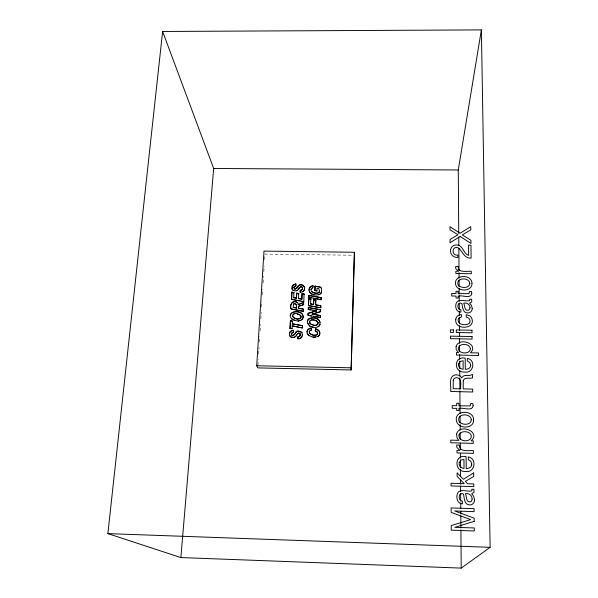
<?xml version="1.0" encoding="UTF-8"?>
<svg xmlns="http://www.w3.org/2000/svg" width="598" height="598" viewBox="0 0 598 598"><rect width="100%" height="100%" fill="white"/><g stroke="black" fill="none" stroke-linecap="round" stroke-linejoin="round"><path stroke-width="0.45" stroke-dasharray="2.99 2.24" d="M257.947 365.116L258.299 359.562M258.65 354.016L259.054 347.535M259.405 341.989L259.756 336.435M260.108 330.881L260.519 324.408M260.863 318.854L261.274 312.38M261.625 306.826L261.976 301.272M262.38 294.799L262.731 289.245M263.142 282.772L263.554 276.291M263.845 271.664L264.189 266.117M264.6 259.637L264.951 254.09L352.768 255.226"/><path stroke-width="0.9" d="M296.556 307.021L296.13 304.262L294.552 303.492L293.513 303.911L293.214 307.469L296.503 308.067L296.481 306.759L296.503 308.067M351.138 369.96L354.405 252.259L263.995 251.108L256.721 365.744L257.775 367.89L351.138 369.96L354.405 252.259M320.364 317.613L320.386 315.497L312.104 313.995L320.438 315.751L320.364 317.613L313.322 316.327M320.633 309.667L320.603 311.782L320.633 309.667L308.336 307.432L308.314 309.547L308.336 307.432M320.82 306.625L320.767 307.94L320.797 305.698L315.565 304.756L315.774 300.099L313.726 299.733L313.576 304.644L310.571 303.844L313.516 304.382M313.24 298.372L321.111 299.785L321.141 297.55L308.897 295.352L308.867 297.58L308.897 295.352M321.111 299.785L321.141 297.55M313.576 304.644L313.726 299.733M312.343 294.418C307.791 293.222 307.94 285.732 313.008 285.665C314.825 288.012 309.659 288.356 311.11 290.464C312.089 293.409 316.237 293.924 318.764 292.856L319.564 291.263L318.831 288.557L317.015 288.229L316.962 290.934L314.922 290.568L315.056 286.046L320.289 286.98C323.847 288.535 318.592 298.948 321.672 291.353M314.922 290.568L315.056 286.046M320.797 305.698L315.624 305.017L315.774 300.099M307.977 315.109L308.067 313.255L316.477 310.781L308.127 313.509L308.045 315.37L320.311 317.359M319.011 307.626L308.493 305.72L308.74 298.731L310.848 299.366L308.74 298.731M308.493 305.72L308.8 299M310.631 304.105L310.788 299.105M301.766 299.045L298.454 298.439L301.833 299.314L302.035 293.558L304.143 294.186L302.035 293.558M301.833 299.314L302.102 293.827M300.801 327.644L302.513 327.958L302.543 325.708L292.28 323.81L302.543 325.708M294.567 309.719L303.313 311.311L303.343 309.069L298.267 308.142L298.97 306.056L303.56 304.561L302.192 305.234M303.627 304.831L303.664 302.439C293.581 306.206 299.374 304.442 303.664 302.439M302.035 301.34L303.784 301.654L304.076 293.917M296.414 298.073L293.64 297.572L296.481 298.342L296.66 293.132L298.768 293.775L296.66 293.132M296.481 298.342L296.735 293.409M298.522 298.708L298.701 293.498M303.343 309.069L298.342 308.404L298.477 306.52M290.449 320.879L290.045 328.549L290.374 320.625L292.504 321.253L290.374 320.625M292.818 309.398C289.111 309.704 290.486 301.983 293.588 301.594C296.152 301.056 298.454 302.775 298.387 304.801M291.944 292.377L291.577 299.449L291.869 292.108L293.977 292.743L291.869 292.108M291.069 309.084C289.155 303.709 294.007 299.74 297.625 302.76M292.101 328.93L292.175 325.813L302.513 327.958M292.355 324.064L292.429 321.006M293.715 297.841L293.902 292.474M180.873 557.56L213.673 168.479L162.626 31.47L481.383 29.9L490.121 547.334L461.2 568.1L180.873 557.56L107.879 533.618L162.626 31.47M313.008 285.665L310.093 287.264L308.957 289.567M289.462 333.856C288.146 330.888 295.965 329.535 291.891 330.761C289.619 330.731 289.335 336.001 289.544 334.095M292.003 288.46L292.153 289.126L292.228 286.016L293.566 284.506L295.793 283.915L295.875 286.061C292.145 288.886 293.768 286.255 295.808 285.784L295.793 283.915M295.868 284.192L293.087 285.194L291.906 287.436M300.076 335.53L300.166 334.887L299.673 336.614L297.901 337.04L300.151 335.77M307.215 333.288C306.512 331.367 307.492 329.079 309.465 328.437C312.507 325.947 311.266 333.729 311.207 328.085M311.266 328.332L308.224 329.461L306.998 331.741M302.356 289.021C302.506 285.455 302.977 291.959 300.211 290.531L300.248 292.392L300.144 290.254L302.416 289.297M310.683 326.314C322.95 331.987 323.137 314.944 310.683 317.994C301.243 319.96 315.722 332.025 307.731 323.533M319.743 334.177C319.489 329.745 320.558 334.454 319.011 335.568C315.849 338.244 310.347 337.279 307.731 334.275M294.694 320.58C287.511 316.163 293.371 320.319 296.279 320.752C299.471 321.724 304.233 319.541 303.029 315.639M291.488 318.584C285.149 311.08 304.262 307.925 303.066 317.844M320.169 322.24C318.457 316.783 308.224 316.671 307.462 321.687M302.431 314.369C300.375 311.154 291.017 310.437 290.441 315.348M458.741 233.384L458.277 169.982L481.383 29.9M297.834 336.801L297.864 338.73C301.512 340.352 302.872 332.914 302.311 334.955M300.174 292.123C302.738 292.504 304.995 290.202 304.517 287.653M302.259 291.846C304.756 291.921 305.615 286.629 303.014 285.246C299.71 283.078 297.266 286.606 295.629 288.939C291.675 289.013 298.297 289.963 298.387 285.799C300.174 284.162 303.582 284.85 304.412 287.197M291.495 333.908C291.592 336.308 291.241 331.24 293.431 332.159M291.57 334.147L292.093 332.899L293.506 332.406L293.416 330.231M312.261 287.788L311.005 289.596M319.706 332.099L318.308 329.976L315.714 328.683L315.243 330.701L317.134 331.726L317.531 334.17C314.84 338.206 305.182 332.114 311.356 330.014M310.384 330.246L309.203 331.823M317.583 332.428L315.303 330.948L315.714 328.683M319.339 292.183L319.564 291.263M309.771 322.898L309.824 321.036C312.029 318.271 319.168 320.199 317.957 324.228L316.335 325.402L315.086 325.536L310.982 324.355L309.712 322.643L310.205 323.653M300.944 316.036L300.884 317.882C298.686 320.438 292.93 319.078 292.557 315.55L293.394 314.04L295.793 313.419L299.755 314.608L301.011 316.297L300.525 315.303M294.44 313.561L292.557 315.55M310.145 323.406C312.059 325.252 315.968 326.291 317.904 323.981L318.024 322.382M292.743 316.559C293.558 318.166 298.828 320.431 300.816 317.628L301.13 317.037M309.375 332.809C310.257 334.454 315.378 336.427 317.471 333.931L317.762 333.422M318.054 326.65L319.519 325.828L320.162 324.206M296.391 304.741L294.627 303.754L293.341 304.322M299.987 338.453L301.684 337.444L302.102 336.181M299.807 333.482L300.174 334.312L299.336 333.123L297.871 333.243L295.517 336.495L293.715 337.384L291.45 337.167L289.918 335.919L290.92 337.1L292.145 337.362M302.439 287.885L302.087 287.04C298.925 285.089 298.731 291.675 295.33 290.89C293.177 290.882 290.635 288.378 293.865 290.635M300.57 286.629L298.372 289.641M301.781 319.758L302.79 318.577M317.613 336.554L318.45 336.36L319.459 334.917M295.98 331.905C296.167 335.164 289.484 335.65 292.803 335.74C295.24 335.097 295.464 330.799 298.566 331.232C307.596 335.418 297.057 328.362 296.055 332.144M296.032 336.113L296.914 334.865M311.565 291.54L313.345 292.557L316.379 293.102L317.747 292.983L319.287 291.914M293.715 337.384L294.478 337.444L295.517 336.495M309.106 290.927C310.736 295.016 316.776 296.1 320.311 293.91M300.749 305.645L298.97 306.056M312.104 313.995L320.55 311.521M312.163 314.249L319.758 312.029M299.882 333.721L298.267 333.049M297.976 321.163L299.015 320.857M213.673 168.479L458.277 169.982M256.721 365.744L350.862 367.807M107.879 533.618L490.121 547.334M312.918 337.16L315.572 337.033M314.309 320.162L311.476 319.893M315.109 286.322L320.341 287.257L320.864 287.855M314.869 290.292L316.962 290.934M308.957 295.621L321.193 297.819M308.807 297.318L321.059 299.516M309.742 297.744L311.491 298.058M313.778 300.002L315.826 300.368M291.503 299.179L303.784 301.654M292.444 299.605L300.293 301.018M308.426 305.458L320.715 307.678M308.396 307.693L320.685 309.921M308.247 309.286L316.477 310.781M309.226 309.712L311.05 310.048M312.881 310.377L316.536 311.042M290.994 308.822L303.313 311.311M309.801 315.692L311.565 316.006M296.429 307.806L293.214 307.469M299.097 327.33L292.175 325.813M289.97 328.302L292.026 328.683M302.087 287.04L301.011 286.569M311.752 326.949L313.419 327.368M297.281 313.838L300.592 315.557M312.978 294.627L314.249 295.038M315.774 328.93L319.339 331.18M315.699 320.588L318.076 322.636M308.83 335.598L307.148 333.049M294.268 288.909L293.902 287.481M291.547 334.611L291.861 335.336M301.788 332.697L302.349 334.364M292.078 288.849L292.429 289.709M289.993 336.158L289.484 334.626M297.438 333.721L297.871 333.243M300.032 320.64L300.951 320.281M296.772 290.658L297.363 290.366M309.592 321.888L309.824 321.036M318.57 294.747L319.504 294.403M300.099 334.073L300.233 335.134M297.901 337.04L297.939 338.961M458.771 237.114L458.83 245.501M458.853 248.297L459.017 270.677M459.025 272.539L459.07 278.137M459.085 279.999L459.129 286.524M459.144 288.393L459.189 293.984M459.197 295.853L459.242 301.444M459.257 303.306L459.301 309.839M459.316 311.7L459.346 315.43M459.354 317.291L459.406 323.817M459.421 325.686L459.451 330.35M459.466 332.211L459.496 335.941M459.518 338.737L459.548 343.401M459.563 345.263L459.608 351.788M459.63 354.592L459.668 359.249M459.683 361.117L459.735 368.577M459.75 370.439L459.787 376.03M459.802 377.899L459.884 389.089M459.899 390.95L460.064 413.33M460.086 416.126L460.131 422.651M460.146 424.513L460.183 430.112M460.206 432.907L460.251 439.433M460.281 443.163L460.333 449.689M460.355 453.419L460.393 458.083M460.408 459.944L460.46 467.404M460.475 469.273L460.527 476.726M460.55 479.529L460.58 484.186M460.595 486.054L460.639 491.646M460.654 493.514L460.707 500.967M460.722 502.836L460.759 508.427M460.781 511.223L460.804 514.026M460.819 515.887L460.909 528.012M460.916 529.873L461.2 568.1M459.503 445.57C459.309 452.499 469.303 450.219 473.384 450.66L473.414 453.381L456.999 452.91L456.984 450.331L459.817 450.414L456.894 447.446L456.663 445.054L459.563 445.129L459.503 445.57M458.24 267.007C458.232 273.361 467.591 270.812 471.269 271.328L471.299 273.735L455.885 273.51L455.87 271.23L458.531 271.268L455.788 268.689L455.571 266.573L458.3 266.611L458.24 267.007M463.241 380.829L463.211 388.887L472.659 389.111L472.689 391.996L450.66 391.473C451.535 386.547 447.999 377.151 454.749 374.991C457.418 374.445 460.475 375.372 461.746 377.929C463.345 373.892 468.421 376.351 471.516 374.931L472.487 374.393L472.525 377.899C469.602 379.035 464.153 376.605 463.241 380.829M455.803 319.28C454.039 330.918 477.182 329.274 471.463 317.755A5.397 5.053 12.9 0 0 468.944 315.49L466.246 314.72L466.268 317.127C468.518 317.441 470.566 319.437 469.961 321.829A3.244 3.042 13 0 1 468.473 323.817C464.863 325.82 456.737 324.602 458.307 319.011L459.017 318.001L461.417 317.037L461.394 314.63C458.703 314.623 455.99 316.424 455.803 319.28M474.52 499.816C474.73 502.529 472.427 505.168 469.639 504.944C464.205 504.899 464.295 498.014 463.547 494.21L461.925 493.485L459.862 494.434C458.621 496.811 459.062 501.049 462.389 501.221L462.411 503.852C457.664 503.987 456.154 498.328 457.134 494.539C458.389 488.02 466.754 491.706 471 491.055L471.889 490.622L471.852 489.231L473.915 489.299L473.975 492.468L471.68 493.731L473.653 496.25L474.52 499.816M472.233 308.404C472.405 310.908 470.155 313.128 467.658 312.956C462.785 313.098 462.568 307.058 461.962 303.62L460.445 303.007L458.509 303.866C457.291 305.989 457.881 309.764 460.879 309.786L460.894 312.089C456.67 312.358 454.966 307.439 455.96 303.986C457.455 297.826 465.506 301.87 469.594 300.615L469.736 299.157L471.673 299.187L471.725 301.968L469.58 303.104L471.426 305.286L472.233 308.404M450.645 249.523C449.517 253.978 453.456 257.902 457.889 257.454L457.874 255.047C451.303 256.348 451.684 245.307 458.18 247.796C462.695 251.033 464.055 258.799 471.119 258.089L470.962 245.173L468.54 245.143L468.653 255.406C463.45 253.821 463.345 246.084 457.784 245.023C454.742 244.403 451.056 246.219 450.645 249.523M471.725 464.13C472.031 467.143 468.839 468.705 466.231 468.548L466.119 456.595C453.845 454.106 454.091 472.375 465.685 471.486C474.932 473.205 477.339 458.494 468.301 456.887L468.324 459.57L470.888 461.372L471.725 464.13M453.277 380.328L453.209 388.655L460.722 388.835C460.086 385.62 462.411 379.005 457.791 377.839C455.93 377.398 453.531 378.175 453.277 380.328M473.616 420.11C473.803 427.577 463.413 428.841 458.786 424.819A6.757 6.473 27.8 0 1 456.483 420.932C453.904 409.667 474.154 409.428 473.616 420.11M470.619 365.154C470.895 368.047 467.771 369.429 465.304 369.317L465.199 358.15C453.434 355.788 453.546 373.04 464.781 372.061C473.579 373.765 476.098 359.817 467.307 358.404L467.337 360.915L469.811 362.582L470.619 365.154M471.979 283.601C471.979 290.561 462.261 291.547 457.844 288.019A6.391 5.928 9.2 0 1 455.654 284.506C453.419 274.205 472.248 273.847 471.979 283.601M456.588 434.096L457.104 438.192L458.905 440.352L450.787 440.128L450.795 442.752L473.295 443.38L473.265 440.883L471.172 440.831C481.368 431.666 459.219 423.137 456.588 434.096M471.261 419.796C471.291 424.999 463.966 425.066 460.632 423.04A3.745 3.588 27.7 0 1 458.83 420.581C457.096 413.151 471.164 413.136 471.261 419.796M469.736 283.34C469.654 288.199 462.77 288.124 459.608 286.39A3.543 3.282 9.2 0 1 457.881 284.17C456.401 277.36 469.49 277.255 469.736 283.34M459.227 462.508C458.412 465.513 461.058 468.331 464.026 468.406L463.943 459.339L461.08 460.034L459.227 462.508M456.087 346.653L456.199 349.501L458.554 352.611L456.453 352.566L456.468 355.04L478.602 355.496L478.564 352.955L470.454 352.783C479.439 344.052 458.778 336.539 456.087 346.653M458.539 363.726C457.747 366.596 460.385 369.168 463.173 369.198L463.106 360.729L460.333 361.394L458.539 363.726M459.017 434.91C457.859 441.384 469.004 442.901 471.157 437.639C472.741 431.098 460.946 429.536 459.017 434.91M470.394 348.754C470.11 355.122 456.894 353.874 458.457 347.303C460.542 342.931 469.766 343.491 470.394 348.754M472.128 499.083L471.456 501.176L470.626 501.812C465.655 502.933 466.941 496.407 465.423 493.671C468.899 492.916 472.3 495.443 472.128 499.083M473.108 405.623C472.48 412.022 462.583 407.014 458.943 408.441L458.958 410.564L456.737 410.512L456.723 408.382L452.223 408.27L452.208 405.608L456.708 405.713L456.693 403.216L458.905 403.269L458.92 405.773L470.163 405.907L470.686 403.56L472.831 403.613L473.108 405.623M471.777 293.379C471.06 299.396 461.656 294.657 458.158 296.092L458.173 298.058L456.042 298.021L456.027 296.055L451.699 295.988L451.684 293.521L456.012 293.588L455.997 291.278L458.128 291.316L458.143 293.625L468.952 293.67L469.452 291.488L471.508 291.525L471.777 293.379M469.998 307.791L469.363 309.629L468.585 310.198C464.108 311.356 465.072 305.593 463.719 303.126C466.791 302.439 470.125 304.419 469.998 307.791M460.168 236.449L450.04 242.743L450.032 239.499L457.971 234.722L449.988 229.819L449.973 226.762L460.146 233.242L470.746 226.672L470.783 229.864L462.269 234.902L470.91 240.291L470.947 243.423L460.168 236.449M473.646 472.951L463.36 479.29L457.126 472.801L457.149 476.329L464.235 483.662L451.042 483.251L451.049 485.92L473.803 486.63L473.773 483.954L467.546 483.76L465.386 481.368L473.683 476.479L473.646 472.951M474.214 521.321L454.831 527.354L474.289 527.937L474.326 530.964L451.236 530.164L451.213 525.642L470.633 519.617L451.161 512.359L451.146 507.926L474.065 508.681L474.102 511.656L454.742 510.954L474.177 518.204L474.214 521.321M453.396 329.894L450.406 329.842L450.414 332.383L453.404 332.443L453.396 329.894M471.964 330.246L456.311 329.954L456.326 332.495L471.994 332.794L471.964 330.246M472.039 336.554L450.429 336.143L450.444 338.655L472.069 339.073L472.039 336.554"/></g></svg>
